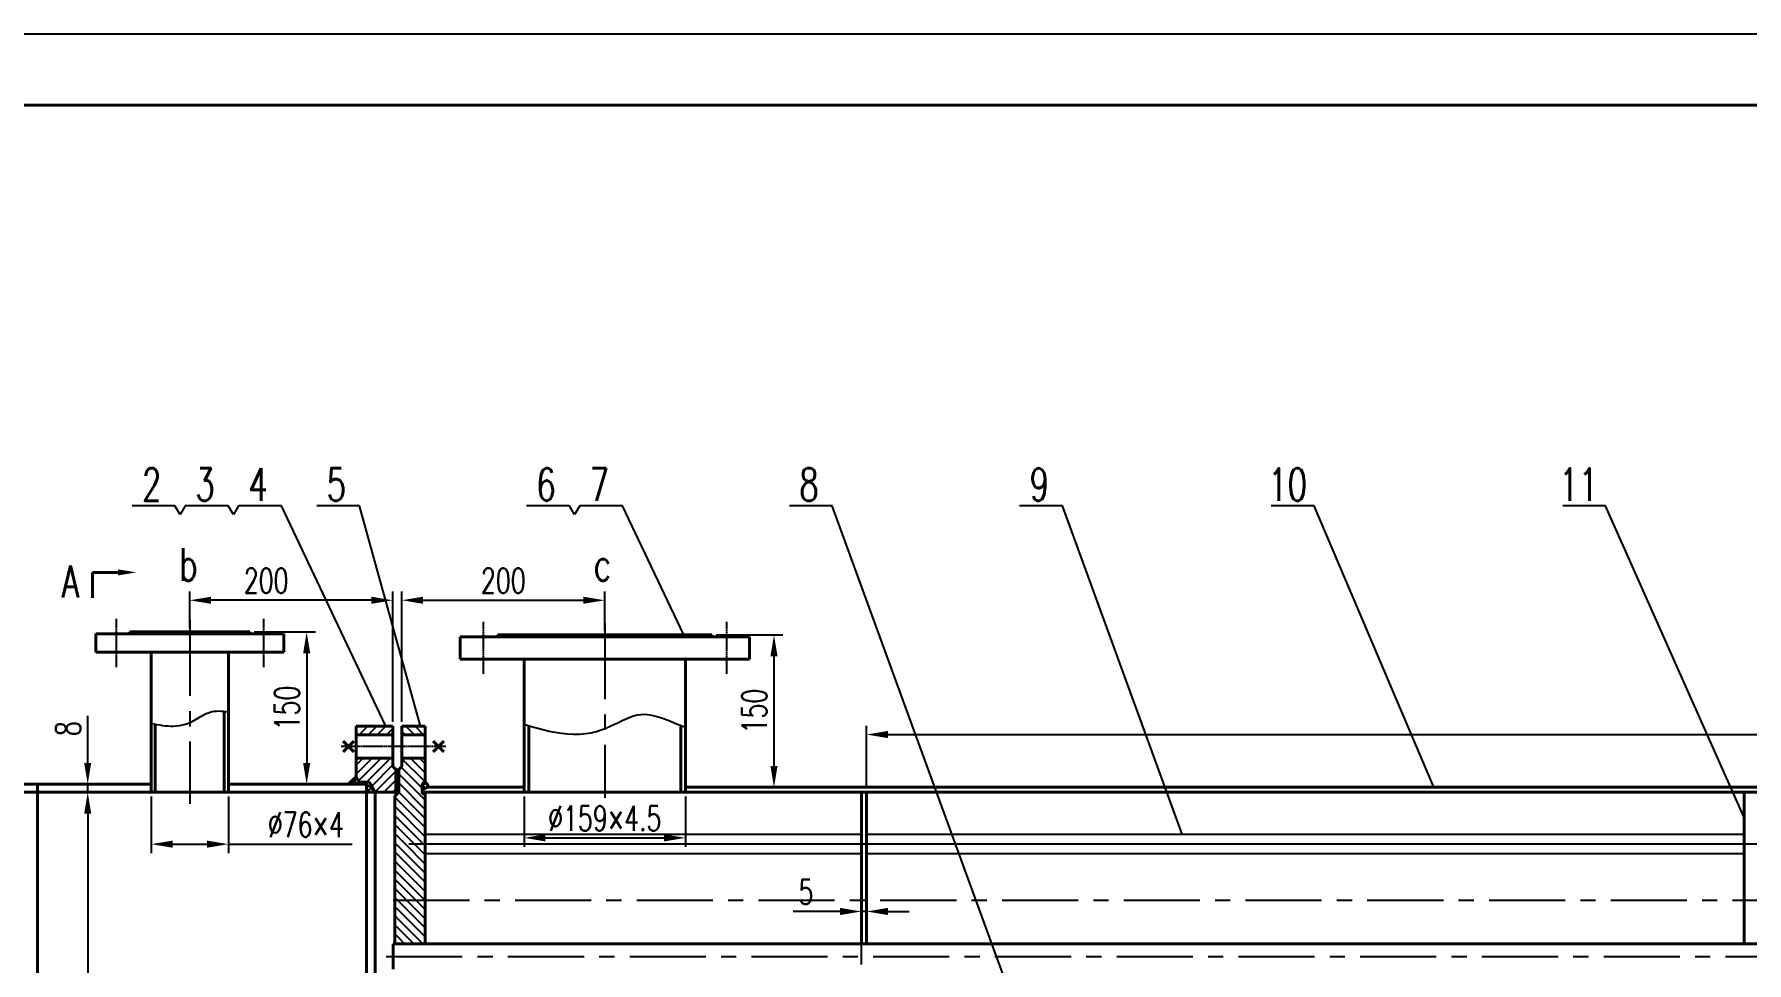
# Model space of a CAD drawing. Header units: millimetres. Extents: x -31412 to -3120, y -19513 to 5955.
# Drawn here: x -30126 to -28438, y -15671 to -14756 of the extents above; entities that cross this region are included whole.
import ezdxf

# ---------------------------------------------------------------- set-up
doc = ezdxf.new("R2010")
doc.units = ezdxf.units.MM
doc.linetypes.add('CENTER', pattern=[2, 1.25, -0.25, 0.25, -0.25])
doc.linetypes.add('CENTERX2', pattern=[4, 2.5, -0.5, 0.5, -0.5])
doc.layers.add('CEN', color=1, linetype='CENTER')
for name, color, linetype, lineweight in [('文字层', 40, 'Continuous', 20), ('细线', 11, 'Continuous', 25), ('细线层', 11, 'Continuous', 25), ('边框+粗实线层', 2, 'Continuous', 40)]:
    doc.layers.add(name, color=color, linetype=linetype, lineweight=lineweight)
doc.styles.add('hztxt-0.8', font='romans.shx', dxfattribs={"width": 0.7, "bigfont": 'hztxt.shx'})
doc.dimstyles.new('装配图', dxfattribs={"dimscale": 7, "dimtxt": 3.5, "dimasz": 3, "dimexe": 1.25, "dimexo": 0.625, "dimgap": 1, "dimtad": 1, "dimdsep": 46, "dimtxsty": 'hztxt-0.8', "dimcen": 2.5, "dimadec": 0, "dimazin": 0, "dimtfac": 1, "dimtmove": 0, "dimatfit": 3, "dimfxl": 0, "dimarcsym": 0})

# ---------------------------------------------------------------- blocks, each defined once
blk = doc.blocks.new('*D5')
at = {"layer": 'Defpoints', "color": 0}
for p in [(-29972.9, -15313.8), (-29972.9, -15345), (-29772.9, -15438)]:
    blk.add_point(p, dxfattribs=at)
at = {"layer": '细线层', "color": 0, "lineweight": -2}
for p, q in [((-29972.9, -15340.6), (-29972.9, -15305)), ((-29772.9, -15433.6), (-29772.9, -15305)), ((-29793.9, -15313.8), (-29951.9, -15313.8))]:
    blk.add_line(p, q, dxfattribs=at)
at = {"layer": '细线层', "color": 0}
for points in [[(-29951.9, -15310.3), (-29951.9, -15317.3), (-29972.9, -15313.8)], [(-29793.9, -15310.3), (-29793.9, -15317.3), (-29772.9, -15313.8)]]:
    blk.add_solid(points, dxfattribs=at)
at = {"layer": '细线层', "color": 0, "insert": (-29897.6, -15294.5), "char_height": 24.5, "attachment_point": 5, "style": 'hztxt-0.8'}
blk.add_mtext('200', dxfattribs=at)
blk = doc.blocks.new('*D6')
at = {"layer": 'Defpoints', "color": 0}
for p in [(-29913.9, -15345), (-29913.9, -15495), (-29857.7, -15495)]:
    blk.add_point(p, dxfattribs=at)
at = {"layer": '细线层', "color": 0, "lineweight": -2}
for p, q in [((-29909.5, -15345), (-29849, -15345)), ((-29857.7, -15366), (-29857.7, -15474)), ((-29909.5, -15495), (-29849, -15495))]:
    blk.add_line(p, q, dxfattribs=at)
at = {"layer": '细线层', "color": 0}
for points in [[(-29861.2, -15366), (-29854.2, -15366), (-29857.7, -15345)], [(-29861.2, -15474), (-29854.2, -15474), (-29857.7, -15495)]]:
    blk.add_solid(points, dxfattribs=at)
at = {"layer": '细线层', "color": 0, "insert": (-29877, -15420), "char_height": 24.5, "attachment_point": 5, "rotation": 90, "style": 'hztxt-0.8'}
blk.add_mtext('150', dxfattribs=at)
blk = doc.blocks.new('*D7')
at = {"layer": 'Defpoints', "color": 0}
for p in [(-30010.9, -15503), (-29934.9, -15503), (-30010.9, -15554.1)]:
    blk.add_point(p, dxfattribs=at)
at = {"layer": '细线层', "color": 0, "lineweight": -2}
for p, q in [((-30010.9, -15507.3), (-30010.9, -15562.9)), ((-29934.9, -15507.3), (-29934.9, -15562.9)), ((-29989.9, -15554.1), (-29955.9, -15554.1)), ((-29934.9, -15554.1), (-29812.7, -15554.1))]:
    blk.add_line(p, q, dxfattribs=at)
at = {"layer": '细线层', "color": 0}
for points in [[(-29989.9, -15550.6), (-29989.9, -15557.6), (-30010.9, -15554.1)], [(-29955.9, -15550.6), (-29955.9, -15557.6), (-29934.9, -15554.1)]]:
    blk.add_solid(points, dxfattribs=at)
at = {"layer": '细线层', "color": 0, "insert": (-29858.5, -15534.9), "char_height": 24.5, "attachment_point": 5, "style": 'hztxt-0.8'}
blk.add_mtext('%%c76×4', dxfattribs=at)
blk = doc.blocks.new('*D9')
at = {"layer": 'Defpoints', "color": 0}
for p in [(-30056.7, -15503), (-30073.5, -16203), (-30056.7, -16203)]:
    blk.add_point(p, dxfattribs=at)
at = {"layer": '细线层', "color": 0, "lineweight": -2}
for p, q in [((-30061.1, -15503), (-30082.3, -15503)), ((-30073.5, -15524), (-30073.5, -16182)), ((-30061.1, -16203), (-30082.3, -16203))]:
    blk.add_line(p, q, dxfattribs=at)
at = {"layer": '细线层', "color": 0}
for points in [[(-30077, -15524), (-30070, -15524), (-30073.5, -15503)], [(-30077, -16182), (-30070, -16182), (-30073.5, -16203)]]:
    blk.add_solid(points, dxfattribs=at)
at = {"layer": '细线层', "color": 0, "insert": (-30092.8, -15933.9), "char_height": 24.5, "attachment_point": 5, "rotation": 90, "style": 'hztxt-0.8'}
blk.add_mtext('%%c700', dxfattribs=at)
blk = doc.blocks.new('*D10')
at = {"layer": 'Defpoints', "color": 0}
for p in [(-30100.3, -15495), (-30085.8, -15503), (-30073.5, -15495)]:
    blk.add_point(p, dxfattribs=at)
at = {"layer": '细线层', "color": 0, "lineweight": -2}
for p, q in [((-30073.5, -15474), (-30073.5, -15427.5)), ((-30095.9, -15495), (-30064.8, -15495)), ((-30081.4, -15503), (-30064.8, -15503)), ((-30073.5, -15503), (-30073.5, -15495)), ((-30073.5, -15524), (-30073.5, -15545))]:
    blk.add_line(p, q, dxfattribs=at)
at = {"layer": '细线层', "color": 0}
for points in [[(-30077, -15474), (-30070, -15474), (-30073.5, -15495)], [(-30077, -15524), (-30070, -15524), (-30073.5, -15503)]]:
    blk.add_solid(points, dxfattribs=at)
at = {"layer": '细线层', "color": 0, "insert": (-30092.8, -15440.2), "char_height": 24.5, "attachment_point": 5, "rotation": 90, "style": 'hztxt-0.8'}
blk.add_mtext('8', dxfattribs=at)
blk = doc.blocks.new('*D15')
at = {"layer": 'Defpoints', "color": 0}
for p in [(-29643.4, -15503), (-29484.4, -15503), (-29484.4, -15547.9)]:
    blk.add_point(p, dxfattribs=at)
at = {"layer": '细线层', "color": 0, "lineweight": -2}
for p, q in [((-29643.4, -15507.3), (-29643.4, -15556.6)), ((-29484.4, -15507.3), (-29484.4, -15556.6)), ((-29622.4, -15547.9), (-29505.4, -15547.9))]:
    blk.add_line(p, q, dxfattribs=at)
at = {"layer": '细线层', "color": 0}
for points in [[(-29622.4, -15544.4), (-29622.4, -15551.4), (-29643.4, -15547.9)], [(-29505.4, -15544.4), (-29505.4, -15551.4), (-29484.4, -15547.9)]]:
    blk.add_solid(points, dxfattribs=at)
at = {"layer": '细线层', "color": 0, "insert": (-29563.9, -15528.6), "char_height": 24.5, "attachment_point": 5, "style": 'hztxt-0.8'}
blk.add_mtext('%%c159×4.5', dxfattribs=at)
blk = doc.blocks.new('*D16')
at = {"layer": 'Defpoints', "color": 0}
for p in [(-29458.4, -15348), (-29458.4, -15498), (-29397.1, -15498)]:
    blk.add_point(p, dxfattribs=at)
at = {"layer": '细线层', "color": 0, "lineweight": -2}
for p, q in [((-29454, -15348), (-29388.4, -15348)), ((-29397.1, -15369), (-29397.1, -15477)), ((-29454, -15498), (-29388.4, -15498))]:
    blk.add_line(p, q, dxfattribs=at)
at = {"layer": '细线层', "color": 0}
for points in [[(-29400.6, -15369), (-29393.6, -15369), (-29397.1, -15348)], [(-29400.6, -15477), (-29393.6, -15477), (-29397.1, -15498)]]:
    blk.add_solid(points, dxfattribs=at)
at = {"layer": '细线层', "color": 0, "insert": (-29416.4, -15423), "char_height": 24.5, "attachment_point": 5, "rotation": 90, "style": 'hztxt-0.8'}
blk.add_mtext('150', dxfattribs=at)
blk = doc.blocks.new('*D17')
at = {"layer": 'Defpoints', "color": 0}
for p in [(-29563.9, -15313.8), (-29563.9, -15348), (-29763.9, -15438)]:
    blk.add_point(p, dxfattribs=at)
at = {"layer": '细线层', "color": 0, "lineweight": -2}
for p, q in [((-29763.9, -15433.6), (-29763.9, -15305)), ((-29563.9, -15343.6), (-29563.9, -15305)), ((-29742.9, -15313.8), (-29584.9, -15313.8))]:
    blk.add_line(p, q, dxfattribs=at)
at = {"layer": '细线层', "color": 0}
for points in [[(-29742.9, -15310.3), (-29742.9, -15317.3), (-29763.9, -15313.8)], [(-29584.9, -15310.3), (-29584.9, -15317.3), (-29563.9, -15313.8)]]:
    blk.add_solid(points, dxfattribs=at)
at = {"layer": '细线层', "color": 0, "insert": (-29663.9, -15294.5), "char_height": 24.5, "attachment_point": 5, "style": 'hztxt-0.8'}
blk.add_mtext('200', dxfattribs=at)
blk = doc.blocks.new('*D30')
at = {"layer": 'Defpoints', "color": 0}
for p in [(-27130.9, -15446.1), (-29305.9, -15503), (-27130.9, -15698)]:
    blk.add_point(p, dxfattribs=at)
at = {"layer": '细线层', "color": 0, "lineweight": -2}
for p, q in [((-29305.9, -15498.6), (-29305.9, -15437.4)), ((-27130.9, -15693.6), (-27130.9, -15437.4)), ((-29284.9, -15446.1), (-27151.9, -15446.1))]:
    blk.add_line(p, q, dxfattribs=at)
at = {"layer": '细线层', "color": 0}
for points in [[(-29284.9, -15442.6), (-29284.9, -15449.6), (-29305.9, -15446.1)], [(-27151.9, -15442.6), (-27151.9, -15449.6), (-27130.9, -15446.1)]]:
    blk.add_solid(points, dxfattribs=at)
at = {"layer": '细线层', "color": 0, "insert": (-28218.4, -15426.9), "char_height": 24.5, "attachment_point": 5, "style": 'hztxt-0.8'}
blk.add_mtext('5×435=2175', dxfattribs=at)
blk = doc.blocks.new('*D31')
at = {"layer": 'Defpoints', "color": 0}
for p in [(-29305.9, -15503), (-29310.9, -15620.4), (-29310.9, -15677.2)]:
    blk.add_point(p, dxfattribs=at)
at = {"layer": '细线层', "color": 0, "lineweight": -2}
for p, q in [((-29305.9, -15507.3), (-29305.9, -15629.1)), ((-29310.9, -15672.8), (-29310.9, -15611.6)), ((-29331.9, -15620.4), (-29378.3, -15620.4)), ((-29305.9, -15620.4), (-29310.9, -15620.4)), ((-29284.9, -15620.4), (-29263.9, -15620.4))]:
    blk.add_line(p, q, dxfattribs=at)
at = {"layer": '细线层', "color": 0}
for points in [[(-29331.9, -15616.9), (-29331.9, -15623.9), (-29310.9, -15620.4)], [(-29284.9, -15616.9), (-29284.9, -15623.9), (-29305.9, -15620.4)]]:
    blk.add_solid(points, dxfattribs=at)
at = {"layer": '细线层', "color": 0, "insert": (-29365.6, -15601.1), "char_height": 24.5, "attachment_point": 5, "style": 'hztxt-0.8'}
blk.add_mtext('5', dxfattribs=at)

msp = doc.modelspace()

# ---------------------------------------------------------------- hatches: boundary and pattern name
at = {"layer": '细线层'}
h = msp.add_hatch(dxfattribs=at)
h.set_pattern_fill('ANSI31', color=256, scale=2, style=0)
h.set_pattern_definition([(45, (-404.304, 0), (-4.4901281, 4.4901281), [])])
h.paths.add_polyline_path([(-29772.855, -15437.952), (-29808.855, -15437.952), (-29808.855, -15446.452), (-29772.855, -15446.452)])
h.paths.add_polyline_path([(-29769.855, -15480.452), (-29772.855, -15477.452), (-29772.855, -15469.452), (-29808.855, -15469.452), (-29808.855, -15487.756), (-29805.855, -15492.952), (-29798.855, -15492.952), (-29795.855, -15492.952), (-29790.081, -15502.952), (-29772.855, -15502.952), (-29769.855, -15502.952)])
h.paths.add_polyline_path([(-29769.855, -16204.952), (-29769.855, -16202.952), (-29772.855, -16202.952), (-29790.081, -16202.952), (-29795.855, -16212.952), (-29798.855, -16212.952), (-29805.855, -16212.952), (-29808.855, -16218.148), (-29808.855, -16236.452), (-29772.855, -16236.452), (-29772.855, -16228.452), (-29769.855, -16225.452)])
h.paths.add_polyline_path([(-29772.855, -16259.452), (-29808.855, -16259.452), (-29808.855, -16267.952), (-29772.855, -16267.952)])
h = msp.add_hatch(dxfattribs=at)
h.set_pattern_fill('ANSI37', color=256, angle=90, style=0)
h.set_pattern_definition([(315, (-56140.4057, -31705.9043), (2.24506403, 2.24506403), []), (45, (-56140.4057, -31705.9043), (-2.24506403, 2.24506403), [])])
h.paths.add_polyline_path([(-29816.855, -15494.952), (-29805.855, -15494.952), (-29805.855, -15492.952), (-29808.855, -15487.756)])
h.paths.add_polyline_path([(-29798.855, -15502.952), (-29790.081, -15502.952), (-29795.855, -15492.952), (-29798.855, -15492.952)])
h.paths.add_polyline_path([(-29769.855, -15500.952), (-29766.855, -15500.952), (-29766.855, -15480.952), (-29769.855, -15480.952)])
h.paths.add_polyline_path([(-29743.855, -15500.952), (-29738.659, -15497.952), (-29737.867, -15497.952, 0.12370062), (-29740.855, -15491.952), (-29743.855, -15494.952)])

# ---------------------------------------------------------------- linework, layer by layer
at = {"ltscale": 30}
for p, q in [((-29740.855, -15544.324), (-29310.855, -15544.324)), ((-29305.855, -15544.324), (-28440.855, -15544.324)), ((-29756.855, -15553.824), (-27533.855, -15553.824)), ((-29740.855, -15563.324), (-29310.855, -15563.324)), ((-29305.855, -15563.324), (-28440.855, -15563.324))]:
    msp.add_line(p, q, dxfattribs=at)
at = {"layer": 'CEN'}
for p, q in [((-30045.355, -15331.952), (-30045.355, -15379.952)), ((-29900.355, -15331.952), (-29900.355, -15379.952)), ((-29683.855, -15334.952), (-29683.855, -15386.952)), ((-29443.855, -15334.952), (-29443.855, -15386.952)), ((-29720.701, -15457.952), (-29823.855, -15457.952))]:
    msp.add_line(p, q, dxfattribs=at)
at = {"layer": 'CEN', "linetype": 'CENTERX2', "ltscale": 30}
for p, q in [((-29972.855, -15333.069), (-29972.855, -15514.234)), ((-29563.855, -15336.29), (-29563.855, -15508.353)), ((-29772.355, -15609.25), (-26772.355, -15609.25)), ((-29779.333, -15664.675), (-26765.915, -15664.675))]:
    msp.add_line(p, q, dxfattribs=at)
at = {"layer": '细线'}
for p, q in [((-29977.296, -15220.863), (-29982.404, -15229.174)), ((-29924.845, -15220.863), (-29929.953, -15229.174)), ((-29588.559, -15220.863), (-29593.667, -15229.174))]:
    msp.add_line(p, q, dxfattribs=at)
at = {"layer": '细线层'}
for p, q in [((-29760.35, -15446.452), (-29763.855, -15442.947)), ((-29751.37, -15446.452), (-29759.87, -15437.952)), ((-29742.389, -15446.452), (-29750.889, -15437.952)), ((-29740.855, -15439.006), (-29741.909, -15437.952)), ((-29741.323, -15492.42), (-29763.855, -15469.888)), ((-29740.855, -15483.908), (-29755.31, -15469.452)), ((-29740.855, -15474.927), (-29746.33, -15469.452)), ((-29740.855, -15510.848), (-29766.855, -15484.848)), ((-29740.855, -15519.829), (-29766.855, -15493.829)), ((-29743.855, -15498.868), (-29764.563, -15478.16)), ((-29740.855, -15537.789), (-29770.855, -15507.789)), ((-29740.855, -15528.809), (-29766.855, -15502.809)), ((-29740.855, -15546.769), (-29770.855, -15516.769)), ((-29742.781, -15553.824), (-29770.855, -15525.75)), ((-29751.761, -15553.824), (-29770.855, -15534.73)), ((-29760.741, -15553.824), (-29770.855, -15543.71)), ((-29769.721, -15553.824), (-29770.855, -15552.69)), ((-29766.855, -15565.671), (-29770.855, -15561.671)), ((-29766.855, -15556.69), (-29769.721, -15553.824)), ((-29740.855, -15582.69), (-29766.855, -15556.69)), ((-29740.855, -15573.71), (-29760.741, -15553.824)), ((-29740.855, -15564.73), (-29751.761, -15553.824)), ((-29740.855, -15555.75), (-29742.781, -15553.824)), ((-29766.855, -15574.651), (-29770.855, -15570.651)), ((-29740.855, -15591.671), (-29766.855, -15565.671)), ((-29740.855, -15600.651), (-29766.855, -15574.651)), ((-29766.855, -15583.631), (-29770.855, -15579.631)), ((-29766.855, -15592.611), (-29770.855, -15588.611)), ((-29741.236, -15609.25), (-29766.855, -15583.631)), ((-29750.217, -15609.25), (-29766.855, -15592.611)), ((-29766.855, -15601.592), (-29770.855, -15597.592)), ((-29768.177, -15609.25), (-29770.855, -15606.572)), ((-29766.855, -15610.572), (-29768.177, -15609.25)), ((-29759.197, -15609.25), (-29766.855, -15601.592)), ((-29740.855, -15636.572), (-29766.855, -15610.572)), ((-29740.855, -15627.592), (-29759.197, -15609.25)), ((-29740.855, -15618.611), (-29750.217, -15609.25)), ((-29740.855, -15609.631), (-29741.236, -15609.25)), ((-29766.855, -15619.552), (-29770.855, -15615.552)), ((-29766.855, -15628.532), (-29770.855, -15624.532)), ((-29740.855, -15645.552), (-29766.855, -15619.552)), ((-29743.212, -15652.175), (-29766.855, -15628.532)), ((-29766.855, -15637.513), (-29770.855, -15633.513)), ((-29766.855, -15646.493), (-29770.855, -15642.493)), ((-29752.192, -15652.175), (-29766.855, -15637.513)), ((-29770.153, -15652.175), (-29770.855, -15651.473)), ((-29761.173, -15652.175), (-29766.855, -15646.493))]:
    msp.add_line(p, q, dxfattribs=at)
msp.add_lwpolyline([(-24893.417, -14756.133), (-30780.417, -14756.133)], dxfattribs=at)
for points, knots in [([(-30010.855, -15434.951), (-30003.502, -15436.627), (-29973.003, -15441.38), (-29960.379, -15421.856), (-29941.298, -15422.657), (-29934.855, -15423.977)], [30.56325296, 30.56325296, 30.56325296, 30.56325296, 44.02937305, 83.01755859, 101.91653466, 101.91653466, 101.91653466, 101.91653466]), ([(-29643.355, -15435.994), (-29627.728, -15441.119), (-29565.813, -15455.745), (-29537.522, -15413.389), (-29498.228, -15433.844), (-29484.355, -15438.732)], [52.07282255, 52.07282255, 52.07282255, 52.07282255, 82.48055377, 156.38609362, 196.89043751, 196.89043751, 196.89043751, 196.89043751])]:
    msp.add_open_spline(points, degree=3, knots=knots, dxfattribs=at)
at = {"layer": '边框+粗实线层', "linetype": 'ByBlock', "ltscale": 50}
for q in [(-30043.53, -15286.345), (-30068.908, -15311.365)]:
    msp.add_line((-30068.908, -15286.345), q, dxfattribs=at)
at = {"layer": '边框+粗实线层'}
for p, q in [((-30065.355, -15346.952), (-30065.355, -15364.952)), ((-29880.355, -15346.952), (-30065.355, -15346.952)), ((-30031.855, -15344.952), (-30031.855, -15346.952)), ((-29913.855, -15344.952), (-30031.855, -15344.952)), ((-29913.855, -15344.952), (-29913.855, -15346.952)), ((-29880.355, -15346.952), (-29880.355, -15364.952)), ((-29706.355, -15349.952), (-29706.355, -15371.952)), ((-29706.355, -15349.952), (-29421.355, -15349.952)), ((-29669.355, -15347.952), (-29669.355, -15349.952)), ((-29669.355, -15347.952), (-29458.355, -15347.952)), ((-29458.355, -15347.952), (-29458.355, -15349.952)), ((-29421.355, -15349.952), (-29421.355, -15371.952)), ((-30065.355, -15364.952), (-29880.355, -15364.952)), ((-30010.855, -15364.952), (-30010.855, -15502.952)), ((-29934.855, -15364.952), (-29934.855, -15502.952)), ((-29421.355, -15371.952), (-29706.355, -15371.952)), ((-29643.355, -15371.952), (-29643.355, -15502.952)), ((-29484.355, -15371.952), (-29484.355, -15502.952)), ((-29938.855, -15423.295), (-29938.855, -15502.952)), ((-30006.855, -15435.806), (-30006.855, -15502.952)), ((-29772.855, -15437.952), (-29808.855, -15437.952)), ((-29808.855, -15437.952), (-29808.855, -15446.452)), ((-29772.855, -15437.952), (-29772.855, -15446.452)), ((-29763.855, -15437.952), (-29740.855, -15437.952)), ((-29763.855, -15437.952), (-29763.855, -15446.452)), ((-29740.855, -15491.952), (-29740.855, -15437.952)), ((-29638.855, -15437.425), (-29638.855, -15502.952)), ((-29488.855, -15437.075), (-29488.855, -15502.952)), ((-29821.658, -15463.255), (-29811.052, -15452.649)), ((-29821.658, -15452.649), (-29811.052, -15463.255)), ((-29772.855, -15446.452), (-29808.855, -15446.452)), ((-29808.855, -15446.452), (-29808.855, -15469.452)), ((-29772.855, -15446.452), (-29772.855, -15469.452)), ((-29763.855, -15446.452), (-29763.855, -15469.452)), ((-29763.855, -15446.452), (-29740.855, -15446.452)), ((-29733.043, -15463.255), (-29722.436, -15452.649)), ((-29733.043, -15452.649), (-29722.436, -15463.255)), ((-29772.855, -15469.452), (-29808.855, -15469.452)), ((-29808.855, -15469.452), (-29808.855, -15487.756)), ((-29772.855, -15469.452), (-29772.855, -15477.452)), ((-29772.855, -15477.452), (-29769.855, -15480.452)), ((-29766.855, -15480.452), (-29763.855, -15477.452)), ((-29763.855, -15469.452), (-29740.855, -15469.452)), ((-29763.855, -15477.452), (-29763.855, -15469.452)), ((-29816.855, -15494.952), (-29808.855, -15487.756)), ((-29808.855, -15487.756), (-29804.7, -15494.952)), ((-29805.855, -15492.952), (-29805.855, -15494.952)), ((-29798.855, -15492.952), (-29805.855, -15492.952)), ((-29798.855, -15492.952), (-29798.855, -15502.952)), ((-29795.855, -15492.952), (-29798.855, -15492.952)), ((-29790.081, -15502.952), (-29795.855, -15492.952)), ((-29769.855, -15480.452), (-29769.855, -15502.952)), ((-29769.855, -15480.952), (-29769.855, -15500.952)), ((-29766.855, -15480.952), (-29769.855, -15480.952)), ((-29766.855, -15502.952), (-29766.855, -15480.452)), ((-29766.855, -15500.952), (-29766.855, -15480.952)), ((-29740.855, -15491.952), (-29743.855, -15494.952)), ((-30010.855, -15494.952), (-30147.855, -15494.952)), ((-29790.081, -15502.952), (-30147.855, -15502.952)), ((-30122.855, -16210.952), (-30122.855, -15494.952)), ((-29798.855, -15494.952), (-29934.855, -15494.952)), ((-29798.855, -15502.952), (-29798.855, -15848.952)), ((-29790.081, -15502.952), (-29790.081, -15848.952)), ((-29772.855, -15502.952), (-29790.081, -15502.952)), ((-29769.855, -15502.952), (-29772.855, -15502.952)), ((-29766.855, -15502.952), (-29770.855, -15506.952)), ((-29770.855, -15652.175), (-29770.855, -15506.952)), ((-29769.855, -15500.952), (-29769.855, -15505.952)), ((-29769.855, -15500.952), (-29766.855, -15500.952)), ((-29769.855, -15502.952), (-29769.855, -15505.952)), ((-29743.855, -15504.452), (-29743.855, -15494.952)), ((-29738.659, -15497.952), (-29743.855, -15500.952)), ((-26800.855, -15502.952), (-29743.855, -15502.952)), ((-29740.855, -15504.452), (-29743.855, -15504.452)), ((-29740.855, -15652.175), (-29740.855, -15502.952)), ((-29643.355, -15497.952), (-29738.659, -15497.952)), ((-26946.855, -15497.952), (-29484.355, -15497.952)), ((-29310.855, -15652.175), (-29310.855, -15502.952)), ((-29305.855, -15652.175), (-29305.855, -15502.952)), ((-28440.855, -15652.175), (-28440.855, -15502.952))]:
    msp.add_line(p, q, dxfattribs=at)
at = {"layer": '边框+粗实线层', "ltscale": 30}
msp.add_line((-29772.355, -15652.175), (-26772.355, -15652.175), dxfattribs=at)
at = {"layer": '边框+粗实线层', "linetype": 'CENTERX2', "ltscale": 30}
msp.add_line((-29772.355, -15652.175), (-29772.355, -15677.175), dxfattribs=at)
at = {"layer": '边框+粗实线层'}
msp.add_lwpolyline([(-24963.417, -14826.133), (-30605.417, -14826.133)], dxfattribs=at)
msp.add_arc((-29751.302, -15500.898), 13.754, 12.368098, 40.574903, dxfattribs=at)
at = {"layer": '边框+粗实线层', "linetype": 'ByBlock', "ltscale": 50}
msp.add_solid([(-30043.53, -15283.345), (-30043.53, -15289.345), (-30025.53, -15286.345)], dxfattribs=at)

# ---------------------------------------------------------------- texts
at = {"layer": '文字层', "style": 'hztxt-0.8', "width": 0.7}
for s, p in [('b', (-29983.363, -15294.512)), ('c', (-29574.758, -15294.512))]:
    msp.add_text(s, height=32, dxfattribs=at).set_placement(p)
at = {"layer": '细线', "style": 'hztxt-0.8', "width": 0.7}
for s, p in [('2', (-30020.027, -15215.677)), ('3', (-29967.576, -15215.677)), ('4', (-29915.124, -15215.677)), ('5', (-29838.046, -15215.677)), ('6', (-29631.29, -15215.677)), ('7', (-29578.838, -15215.677)), ('8', (-29372.243, -15215.677)), ('9', (-29145.305, -15215.677)), ('10', (-28910.026, -15215.677)), ('11', (-28623.211, -15215.677))]:
    msp.add_text(s, height=32, dxfattribs=at).set_placement(p)
at = {"layer": '细线', "insert": (-30090.383, -15295.298), "char_height": 31.5, "attachment_point": 5, "style": 'hztxt-0.8'}
msp.add_mtext('A', dxfattribs=at)

# ---------------------------------------------------------------- dimensions: what is measured, and where the dimension line sits
at = {"layer": '细线层'}
dim = msp.add_linear_dim(base=(-29972.855, -15313.777), p1=(-29772.855, -15437.952), p2=(-29972.855, -15344.952), dimstyle='装配图', dxfattribs=at)
dim.commit()
dim.dimension.update_dxf_attribs({"geometry": '*D5', "text_midpoint": (-29897.608, -15313.777), "dimtype": 160})
for base, p1, p2, picture, middle in [((-29563.855, -15313.777), (-29763.855, -15437.952), (-29563.855, -15347.952), '*D17', (-29663.855, -15294.527)), ((-29310.855, -15620.354), (-29305.855, -15502.952), (-29310.855, -15677.175), '*D31', (-29365.572, -15601.104))]:
    dim = msp.add_linear_dim(base=base, p1=p1, p2=p2, dimstyle='装配图', dxfattribs=at)
    dim.commit()
    dim.dimension.update_dxf_attribs({"geometry": picture, "text_midpoint": middle})
for base, p1, p2, picture, middle in [((-29857.717, -15494.952), (-29913.855, -15344.952), (-29913.855, -15494.952), '*D6', (-29876.967, -15419.952)), ((-29397.129, -15497.952), (-29458.355, -15347.952), (-29458.355, -15497.952), '*D16', (-29416.379, -15422.952)), ((-30073.541, -15494.952), (-30085.792, -15502.952), (-30100.291, -15494.952), '*D10', (-30092.791, -15440.235))]:
    dim = msp.add_linear_dim(base=base, p1=p1, p2=p2, angle=90, dimstyle='装配图', dxfattribs=at)
    dim.commit()
    dim.dimension.update_dxf_attribs({"geometry": picture, "text_midpoint": middle})
for base, p1, p2, text, picture, middle in [((-27130.855, -15446.131), (-29305.855, -15502.952), (-27130.855, -15697.952), '5×435=<>', '*D30', (-28218.355, -15426.881)), ((-29484.355, -15547.884), (-29643.355, -15502.952), (-29484.355, -15502.952), '%%c<>×4.5', '*D15', (-29563.855, -15528.634))]:
    dim = msp.add_linear_dim(base=base, p1=p1, p2=p2, text=text, dimstyle='装配图', dxfattribs=at)
    dim.commit()
    dim.dimension.update_dxf_attribs({"geometry": picture, "text_midpoint": middle})
dim = msp.add_linear_dim(base=(-30073.541, -16202.952), p1=(-30056.74, -15502.952), p2=(-30056.74, -16202.952), angle=90, text='%%c<>', dimstyle='装配图', dxfattribs=at)
dim.commit()
dim.dimension.update_dxf_attribs({"geometry": '*D9', "text_midpoint": (-30073.541, -15933.914), "dimtype": 160})
dim = msp.add_linear_dim(base=(-30010.855, -15554.135), p1=(-29934.855, -15502.952), p2=(-30010.855, -15502.952), text='%%c<>×4', dimstyle='装配图', dxfattribs=at)
dim.commit()
dim.dimension.update_dxf_attribs({"geometry": '*D7', "text_midpoint": (-29858.522, -15554.135), "dimtype": 160})

# ---------------------------------------------------------------- leaders
at = {"layer": '细线'}
for points in [[(-29982.404, -15229.174), (-29987.512, -15220.863), (-30029.748, -15220.863)], [(-29929.953, -15229.174), (-29935.061, -15220.863), (-29977.296, -15220.863)], [(-29779.614, -15437.952), (-29882.609, -15220.863), (-29924.845, -15220.863)], [(-29745.508, -15437.952), (-29805.532, -15220.863), (-29847.767, -15220.863)], [(-29593.667, -15229.174), (-29598.775, -15220.863), (-29641.011, -15220.863)], [(-29486.028, -15347.952), (-29546.324, -15220.863), (-29588.559, -15220.863)], [(-29150.779, -15738.314), (-29339.728, -15220.863), (-29381.963, -15220.863)], [(-28994.677, -15544.324), (-29112.79, -15220.863), (-29155.026, -15220.863)], [(-28746.671, -15497.952), (-28864.784, -15220.863), (-28907.02, -15220.863)], [(-28440.855, -15527.777), (-28577.46, -15220.863), (-28619.696, -15220.863)]]:
    msp.add_leader(points, dimstyle='装配图', override={"dimgap": 0.86, "dimtad": 0, "dimldrblk": 'None'}, dxfattribs=at)

doc.saveas('drawing.dxf')
